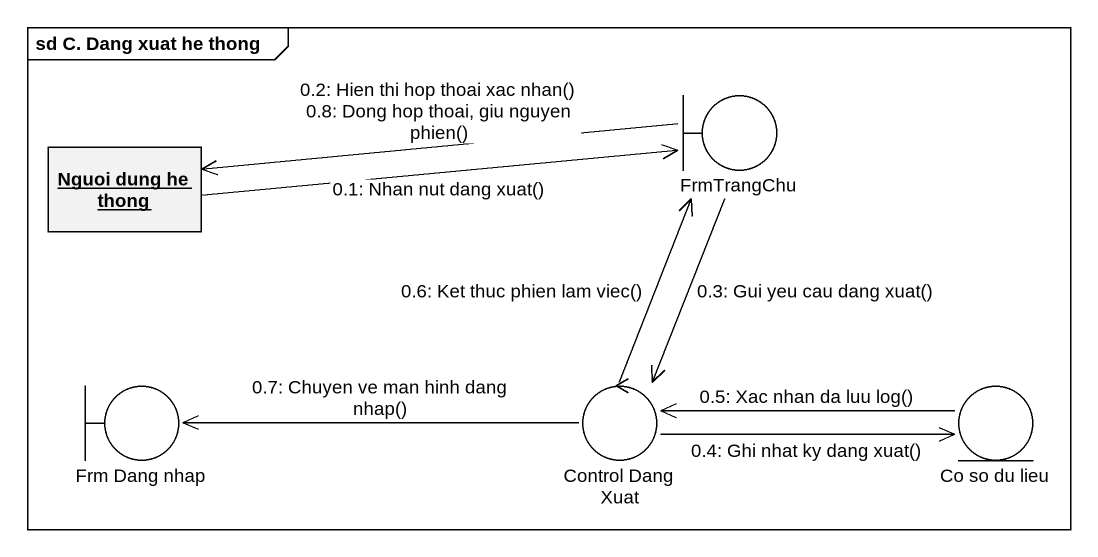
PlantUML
@startuml
mainframe sd C. Dang xuat he thong
allowmixing
hide circle
hide empty members
boundary FrmTrangChu
object "Nguoi dung he thong" as Nguoi_dung_he_thong
boundary "Frm Dang nhap" as Frm_Dang_nhap
control "Control Dang Xuat" as Control_Dang_Xuat
entity "Co so du lieu" as Co_so_du_lieu
Nguoi_dung_he_thong -right-> FrmTrangChu : 0.1: Nhan nut dang xuat()
FrmTrangChu -left-> Nguoi_dung_he_thong : 0.2: Hien thi hop thoai xac nhan()\n0.8: Dong hop thoai, giu nguyen phien()
FrmTrangChu --> Control_Dang_Xuat : 0.3: Gui yeu cau dang xuat()
Control_Dang_Xuat -right-> Co_so_du_lieu : 0.4: Ghi nhat ky dang xuat()
Co_so_du_lieu -left-> Control_Dang_Xuat : 0.5: Xac nhan da luu log()
Control_Dang_Xuat -up-> FrmTrangChu : 0.6: Ket thuc phien lam viec()
Control_Dang_Xuat -left-> Frm_Dang_nhap : 0.7: Chuyen ve man hinh dang nhap()
@enduml
